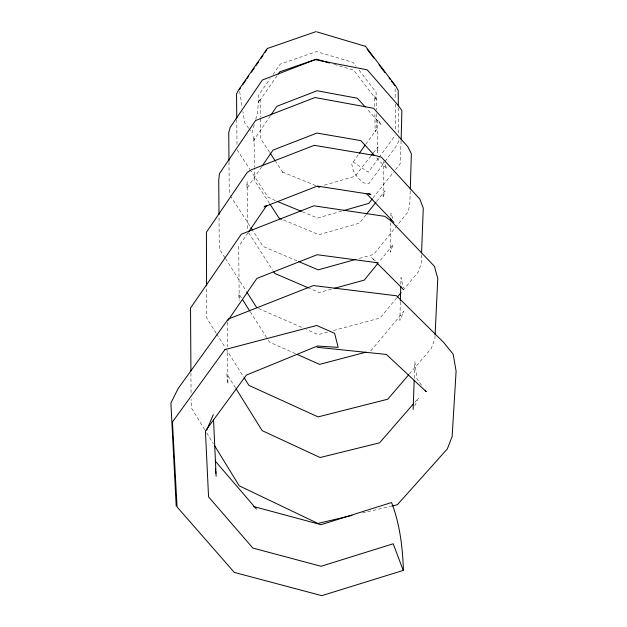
<?xml version="1.0" encoding="UTF-8"?>
<svg xmlns="http://www.w3.org/2000/svg" width="627" height="627" viewBox="0 0 627 627"><rect width="100%" height="100%" fill="white"/><g stroke="black" fill="none" stroke-linecap="round" stroke-linejoin="round"><path stroke-width="0.47" stroke-dasharray="3.13 2.35" d="M390.801 222.851L390.19 252.164L393.239 244.499L378.449 262.674M390.942 216.009L391.005 213.078L393.058 219.583M401.115 140.809L400.136 163.827L394.101 171.43M400.355 301.814L399.854 320.326L403.827 311.36L370.737 350.932M400.825 284.274L401.014 277.455L403.31 287.887M410.223 190.89L409.799 204.574L408.161 211.785L373.653 254.413L358.628 258.606M414.267 378.285L414.862 361.787L416.931 378.802L422.951 387.133M421.501 254.781L421.172 263.528L418.507 271.624L404.203 288.851M435.052 335.774L434.919 338.69L431.352 348.353L409.243 374.154M254.248 124.702L252.007 132.9L249.217 129.037M255.745 119.24L257.736 111.959L258.512 95.359L270.229 78.524M414.753 405.881L418.397 398.121L414.58 402.518M358.189 154.783L351.771 164.172L353.369 170.842L358.048 178.092L364.013 183.013L368.856 183.617L384.429 162.291M376.372 113.793L376.561 129.397L375.126 131.897L374.883 112.366M270.386 115.846L253.01 141.373L254.068 136.02L254.382 166.907M261.6 166.868L246.873 188.437L247.101 181.626L247.571 230.187M248.08 232.703L238.715 246.38L239.208 300.552M273.027 74.511L280.285 64.095L316.47 51.586L353.205 62.465L356.144 66.297M277.048 75.757L258.261 102.695L260.134 98.478L260.33 117.045M365.651 144.469L376.561 129.397M378.528 158.239L368.347 172.221L353.017 161.923M379.092 157.463L395.496 134.938M385.002 161.5L396.538 145.699L398.6 141.475L398.568 137.626M370.996 155.802L355.015 176.242L322.388 185.796M373.363 152.776L378.097 146.718L377.227 152.933L377.666 119.357L381.428 125.094L366.474 108.4M372.971 198.046L393.49 172.19M365.886 214.904L359.287 223.188L318.884 234.702L282.612 219.583M376.678 201.345L385.064 190.804L383.081 197.732L383.669 161.594L386.906 168.945L375.816 156.907M396.742 297.841L379.962 318.077L332.247 330.852M341.637 211.166L317.552 218.063L302.316 211.769M331.385 289.141L319.167 292.503L309.417 288.318M327.568 332.106L318.21 334.614L306.642 329.543M362.406 512.964L390.786 506.271M334.128 64.377L353.667 70.146L376.858 100.351L374.687 95.766L374.828 107.483M315.734 185.576L281.405 171.626L282.746 172.284L275.88 161.844M275.425 200.656L267.941 197.09L250.361 170.136M296.885 260.801L263.066 246.45L253.034 230.901M258.567 308.492L302.19 327.592M295.458 353.659L269.547 342.146L266.937 338.047M375.487 260.981L371.435 257.446L374.875 260.887M359.083 70.122L376.114 92.334L376.325 109.89M248.66 128.269L244.757 122.868L242.9 111.473M269.539 152.204L260.566 138.551L260.346 118.025M237.053 149.712L249.828 169.321M269.469 203.36L254.523 180.427L254.397 167.871M230.321 195.71L250.392 226.809M248.629 232.782L272.761 270.237M225.015 257.822L219.285 248.825L219.027 216.55M225.532 258.637L246.372 291.351M241.426 297.888L238.824 293.789L239.169 300.552M250.283 311.823L266.42 337.232M216.166 333.141L206.816 318.21L206.589 286.892M216.691 333.972L225.524 348.071M226.041 348.902L243.715 377.101M235.509 387.878L226.778 373.888L227.922 383.936L227.648 350.697M204.715 429.613L191.525 408.13L191.157 399.344M206.745 432.92L213.345 443.665M239.647 91.542L242.124 106.731M236.771 119.357L237.014 145.793M228.988 161.915L229.27 194.072M398.341 107.797L398.537 133.778M395.112 88.744L395.198 99.325M395.237 104.137L395.465 131.09M227.405 322.349L227.609 346.786M190.929 373.112L191.063 394.477"/><path stroke-width="0.94" d="M390.84 220.9L390.88 218.941M401.139 139.837L401.883 110.517L397.902 105.046L367.242 69.848L315.169 59.667L262.352 80.021L230.148 127.469L228.737 132.681L228.98 160.943M400.379 300.842L400.771 286.225M410.285 188.939L411.359 153.748L407.809 146.694L373.606 108.275L315.013 97.53L255.542 120.533L219.411 173.663L218.737 180.357L219.011 214.591M413.138 409.329L414.196 380.221M421.579 252.838L423.272 208.148L419.871 199.135L381.42 157.205L375.918 155.684L314.276 145.323L251.278 169.799L247.289 172.307L206.424 232.241L206.581 285.912M435.099 334.802L437.771 278.443L434.409 266.31L390.919 220.775L384.751 216.339L313.915 205.813L241.379 234.161L190.537 308.045L190.921 371.168M206.683 430.216L213.305 414.659M270.935 115.047L276.907 106.276L317.074 90.75L357.366 98.235L365.173 106.943M262.141 166.069L273.043 150.096L316.925 133.065L360.823 140.62L374.515 155.488M248.629 231.904L266.804 205.35M228.056 320.366L256.898 278.404L317.215 254.727L377.517 262.752M267.51 48.161L238.691 89.818L236.544 93.901L236.763 118.378M239.342 89.637L240.439 88.054M242.641 84.872L245.941 80.099M247.038 78.508L248.692 76.126M251.443 72.152L254.194 68.178M255.847 65.788L258.59 61.814M260.793 58.632L262.995 55.458M265.197 52.276L266.843 49.894M278.153 74.174L279.807 71.791L316.455 59.15L329.481 62.998M359.334 153.2L365.079 145.26M371.592 155.049L372.775 153.529M372.367 198.806L368.747 203.375L343.51 210.633M366.481 214.152L376.075 202.106M377.838 263.434L364.287 280.097L334.207 288.365M397.369 297.096L401.1 292.597M408.608 374.891L387.76 399.211L318.101 416.9L248.911 385.393L244.232 377.924M413.303 403.984L379.586 442.834L320.115 457.522L262.204 430.663L236.018 388.701M265.37 205.828L264.108 206.871L317.34 186.101L370.745 194.386L368.386 193.484M267.948 48.303L316 31.632M320.522 186.344L318.657 186.885L319.347 187.05L317.544 186.313M355.807 259.39L318.25 269.861L298.664 261.553M366.003 352.17L319.582 364.373L297.245 354.451M352.006 515.418L317.952 523.451L239.216 485.815L214.356 445.319M391.734 506.044L397.408 504.704L447.31 448.94L452.138 436.564L456.103 371.137L453.156 354.153L443.634 342.42L396.554 295.787L313.39 285.559L228.244 319.072L178.201 388.434L170.897 403.036L176.203 506.083M317.121 347.28L386.389 354.435L426.242 391.679L425.145 390.166M253.347 506.444L321.055 524.689L391.569 502.517C399.846 523.945 402.589 547.222 403.435 570.061M316.941 31.914L364.804 46.132M277.22 201.4L301.415 211.401M281.727 219.215L279.078 218.11L270.002 204.183M308.531 287.942L274.853 273.49L273.803 271.867M376.247 262.258L403.733 289.784M366.576 193.68L393.944 222.373M215.241 461.041L256.419 509.038M365.212 45.975L395.755 86.048L398.208 90.484L398.325 105.877M367.179 49.243L374.303 58.593M379.053 64.824L384.994 72.614M389.148 78.061L390.339 79.621M391.522 81.181L395.088 85.852M270.072 153.012L275.355 161.045M250.918 227.625L252.501 230.085M246.889 292.174L256.788 307.716M242.469 299.526L249.758 311M215.414 468.722L215.86 473.393M213.525 419.541L216.127 476.199M224.952 349.576L172.441 421.987L177.049 506.914L234.318 572.42L321.792 595.65L403.224 570.421L393.215 543.781L321.063 566.275L252.861 548.053L208.556 496.882L205.413 430.984L246.411 375.079L317.395 346.026L338.165 347.366L334.606 333.329L316.737 325.476L224.952 349.576"/></g></svg>
